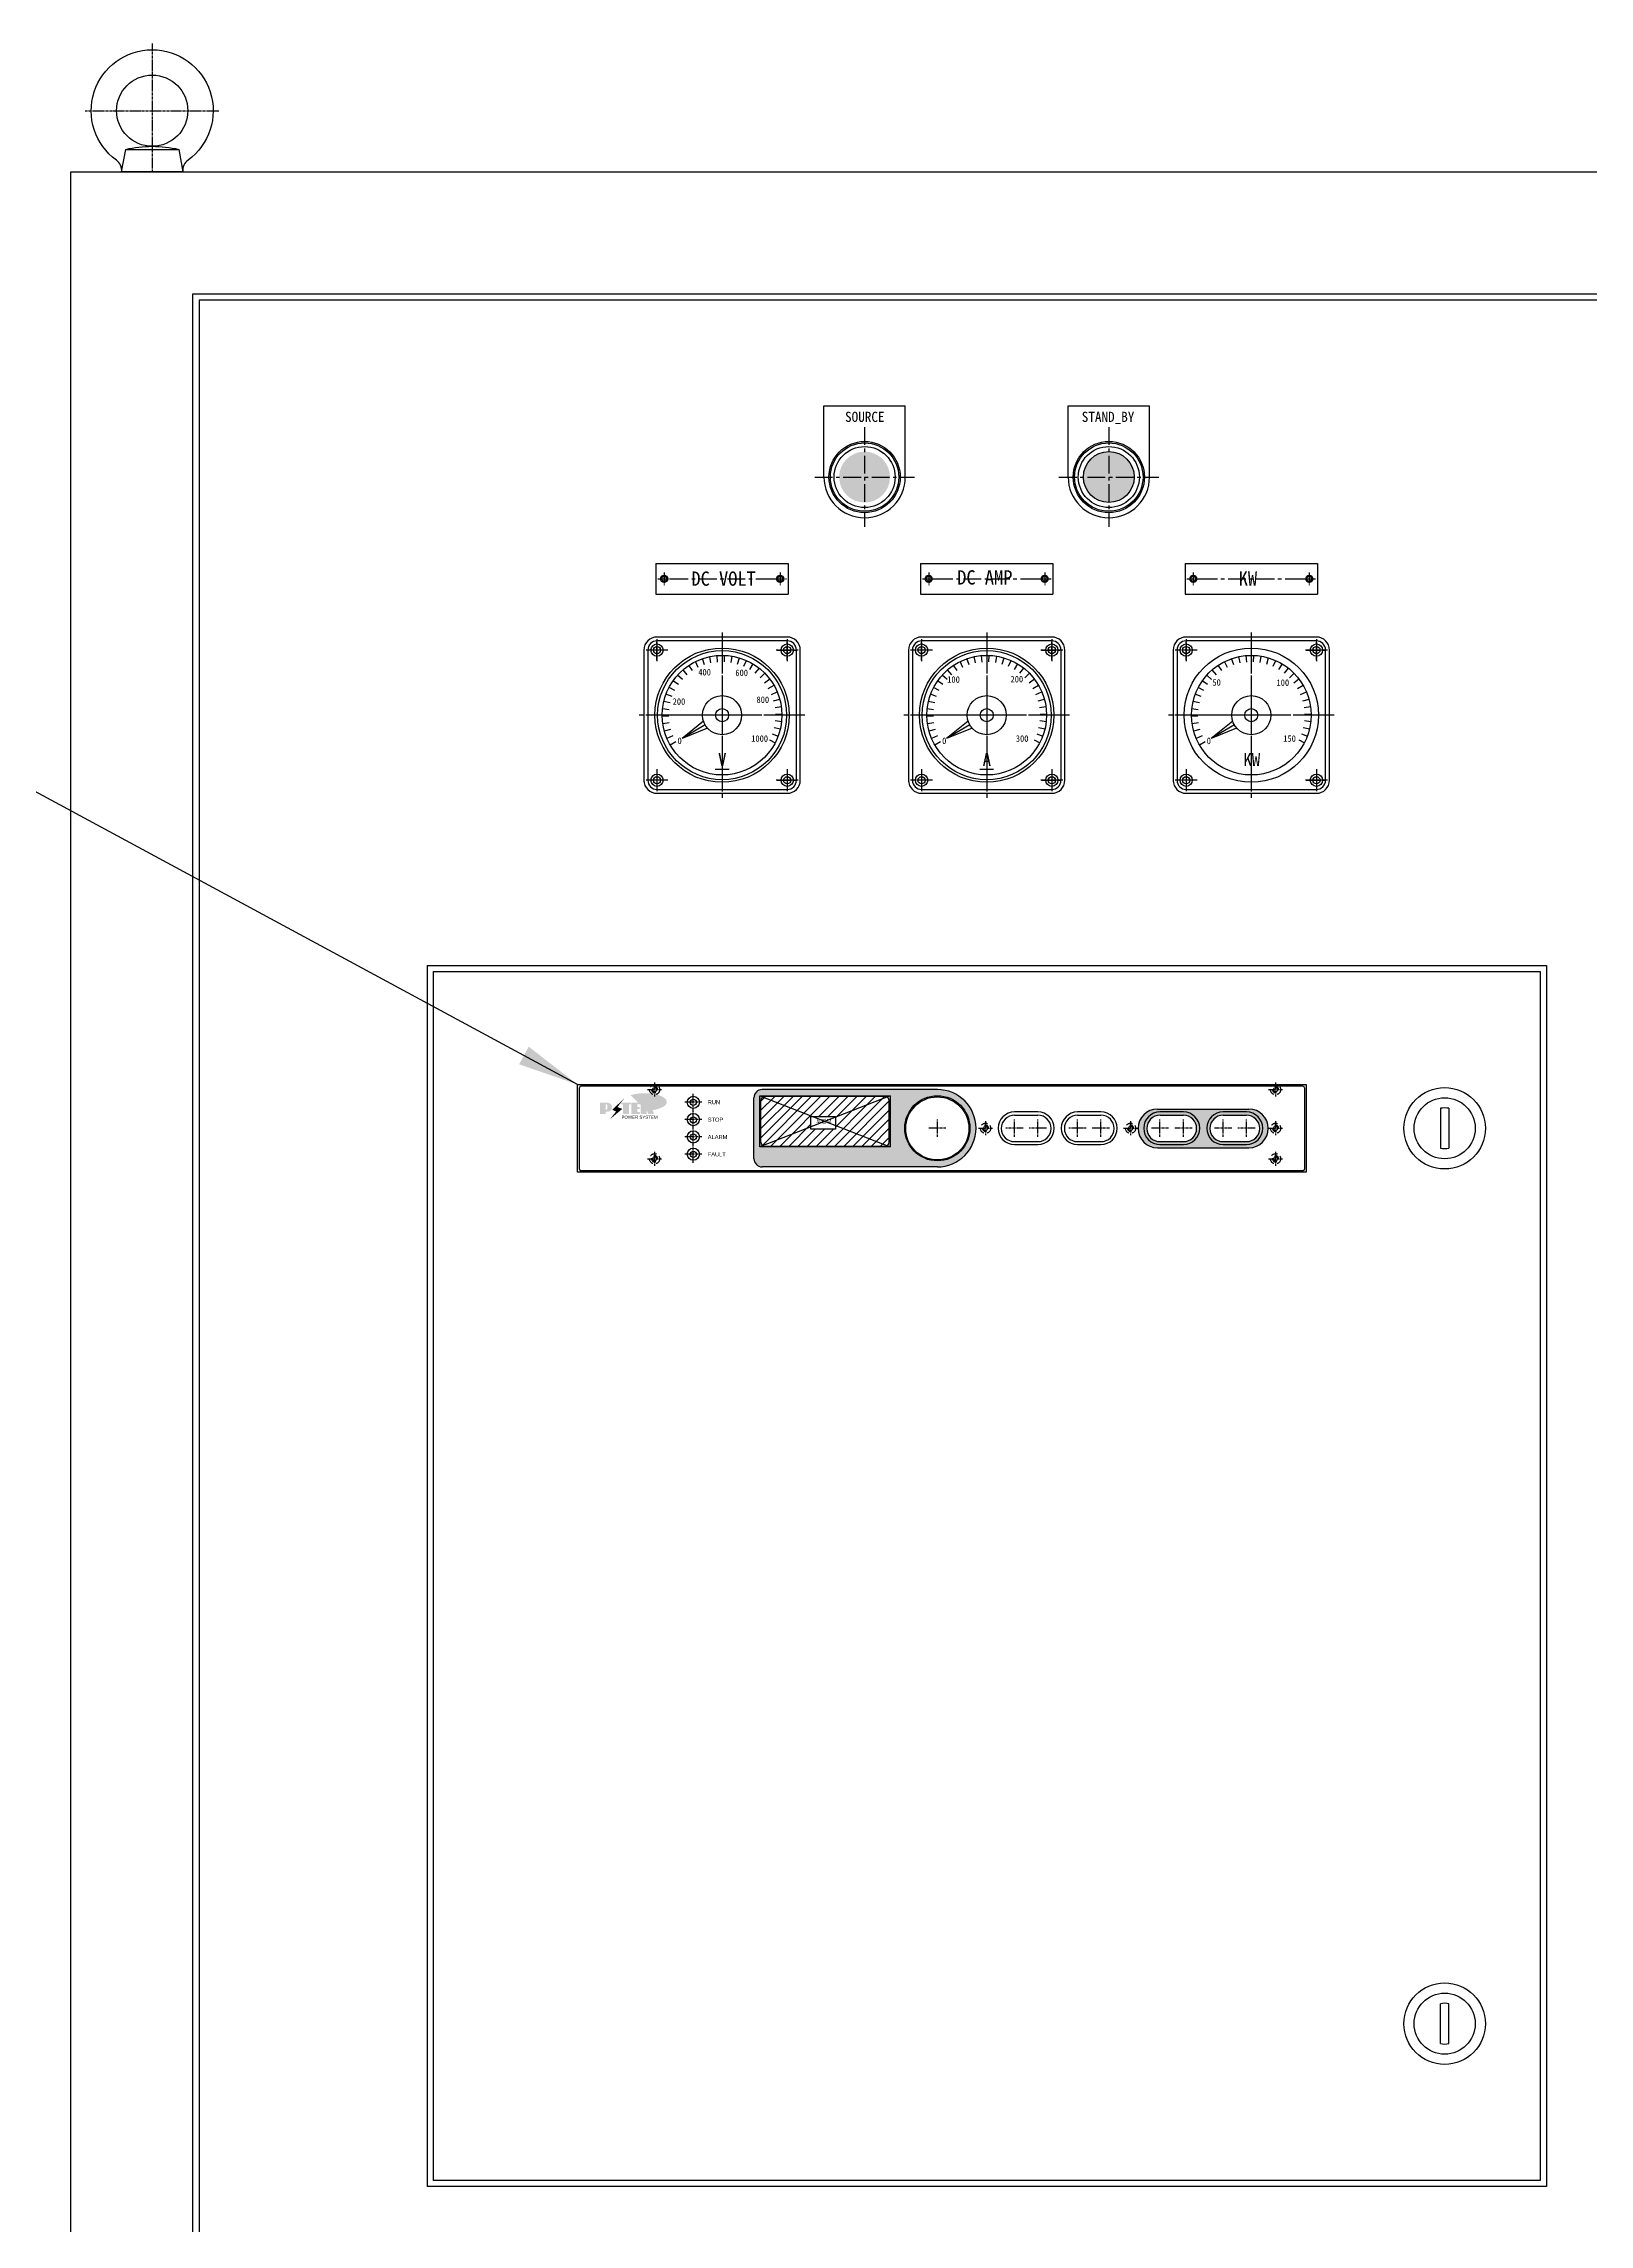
# Model space of a CAD drawing. Header units: inches. Extents: x 0 to 18221, y 0 to 6752.
# Drawn here: x 3731 to 4490, y 2170 to 3241 of the extents above; entities that cross this region are included whole.
import ezdxf
from ezdxf.enums import TextEntityAlignment as Align

# ---------------------------------------------------------------- set-up
doc = ezdxf.new("R2010")
doc.units = ezdxf.units.IN
doc.header["$MEASUREMENT"] = 0
for name, pattern in [('CENTER', [2, 1.25, -0.25, 0.25, -0.25]), ('CENTER1', [10, 7, -1, 1, -1]), ('CENTER2', [28.575, 19.05, -3.175, 3.175, -3.175]), ('HIDDEN2', [4.7625, 3.175, -1.5875])]:
    doc.linetypes.add(name, pattern=pattern)
for name, color, linetype in [('CEN', 2, 'CENTER'), ('CENTER', 1, 'CENTER'), ('SINK', 151, 'Continuous'), ('TAMPLATE', 7, 'Continuous')]:
    doc.layers.add(name, color=color, linetype=linetype)
doc.styles.add('h1', font='')
doc.styles.add('HAN', font='')
doc.styles.get("Standard").update_dxf_attribs({"font": 'arial.ttf'})
doc.styles.get('h1').set_extended_font_data('New Gulim')
doc.styles.get('HAN').set_extended_font_data('GulimChe')
doc.dimstyles.new('PS-15', dxfattribs={"dimscale": 15, "dimtxt": 3, "dimasz": 2, "dimexe": 2, "dimexo": 2.5, "dimgap": 1.5, "dimtad": 1, "dimtoh": 1, "dimrnd": 0.05, "dimzin": 12, "dimdsep": 46, "dimtxsty": 'Standard', "dimcen": 0, "dimclrt": 2, "dimazin": 3, "dimtfac": 1, "dimtofl": 0, "dimtmove": 0, "dimatfit": 3, "dimfxl": 0.18, "dimtolj": 1, "dimtzin": 0, "dimarcsym": 0})

# ---------------------------------------------------------------- blocks, each defined once
blk = doc.blocks.new('M16 아이볼트')
blk.add_line((3745.9, 36354.6), (3772, 36354.6))
blk.add_lwpolyline([(3743.9, 36343.6), (3745.9, 36354.6, -0.114851), (3772, 36354.6), (3773.9, 36343.6), (3743.9, 36343.6, 0.262639), (3741.3, 36349.3, -3.080902), (3776.5, 36349.3, 0.262639), (3773.9, 36343.6)], format="xyb")
blk.add_circle((3758.9, 36373.6), 17.5)
at = {"layer": 'CENTER'}
for p, q in [((3758.9, 36406.6), (3758.9, 36343.6)), ((3725.9, 36373.6), (3791.9, 36373.6))]:
    blk.add_line(p, q, dxfattribs=at)
blk = doc.blocks.new('*D39')
at = {"color": 0, "lineweight": -2, "transparency": 16777216}
for p, q in [((3706.8, 3178.2), (3580.3, 3178.2)), ((3610.3, 1308.2), (3610.3, 3148.2)), ((3706.8, 1278.2), (3580.3, 1278.2))]:
    blk.add_line(p, q, dxfattribs=at)
at = {"color": 0, "transparency": 16777216}
for points in [[(3605.3, 3148.2), (3615.3, 3148.2), (3610.3, 3178.2)], [(3605.3, 1308.2), (3615.3, 1308.2), (3610.3, 1278.2)]]:
    blk.add_solid(points, dxfattribs=at)
at = {"layer": 'DEFPOINTS', "color": 0, "transparency": 16777216}
for p in [(3610.3, 3178.2), (3744.3, 3178.2), (3744.3, 1278.2)]:
    blk.add_point(p, dxfattribs=at)
at = {"color": 2, "transparency": 16777216, "insert": (3564.8, 2228.2), "char_height": 45, "attachment_point": 5, "rotation": 90}
blk.add_mtext('\\A1;1900', dxfattribs=at)
blk = doc.blocks.new('A$C625E00E4')
h = blk.add_hatch(color=152)
edge = h.paths.add_edge_path(flags=16)
edge.add_arc((175.9, 0), 15.5, 0, 360)
edge = h.paths.add_edge_path(flags=16)
edge.add_arc((150.2, 13.7), 2, 0, 90)
edge.add_line((150.2, 15.7), (91.2, 15.7))
edge.add_arc((91.2, 13.7), 2, 90, 180)
edge.add_line((89.2, 13.7), (89.2, -6.8))
edge.add_arc((91.2, -6.8), 2, 180, 270)
edge.add_line((91.2, -8.8), (150.2, -8.8))
edge.add_arc((150.2, -6.8), 2, 270, 360)
edge.add_line((152.2, -6.8), (152.2, 13.7))
edge = h.paths.add_edge_path()
edge.add_arc((89.8, 15.1), 4, 90, 180)
edge.add_line((85.8, 15.1), (85.8, -14.9))
edge.add_arc((89.8, -14.9), 4, 180, 270)
edge.add_line((89.8, -18.9), (175.9, -18.9))
edge.add_arc((175.9, 0.1), 19, 270, 450)
edge.add_line((175.9, 19.1), (89.8, 19.1))
h = blk.add_hatch()
h.set_pattern_fill('ANSI31', color=256, style=0)
h.set_pattern_definition([(45, (-12264.8705, -317.9555), (-2.245064, 2.245064), [])])
h.paths.add_polyline_path([(113.8, 5.9), (125.9, 5.9), (125.9, -0.3), (113.8, -0.3)], flags=16)
edge = h.paths.add_edge_path()
edge.add_arc((150.2, -6.8), 2, 270, 360)
edge.add_line((152.2, -6.8), (152.2, 13.7))
edge.add_arc((150.2, 13.7), 2, 0, 90)
edge.add_line((150.2, 15.7), (91.2, 15.7))
edge.add_arc((91.2, 13.7), 2, 90, 180)
edge.add_line((89.2, 13.7), (89.2, -6.8))
edge.add_arc((91.2, -6.8), 2, 180, 270)
edge.add_line((91.2, -8.8), (150.2, -8.8))
h.paths.add_polyline_path([(115.6, 1.4), (124.8, 1.4), (124.8, 5.1), (115.6, 5.1)], flags=8)
h = blk.add_hatch(color=252)
edge = h.paths.add_edge_path()
edge.add_line((284, 9.5), (329, 9.5))
edge.add_arc((329, 0), 9.5, -90, 90, ccw=False)
edge.add_line((329, -9.5), (284, -9.5))
edge.add_arc((284, 0), 9.5, 90, 270, ccw=False)
edge = h.paths.add_edge_path(flags=16)
edge.add_line((316.3, 6.5), (327.8, 6.5))
edge.add_arc((327.8, 0), 6.5, -90, 90, ccw=False)
edge.add_line((327.8, -6.5), (316.3, -6.5))
edge.add_arc((316.3, 0), 6.5, 90, 270, ccw=False)
edge = h.paths.add_edge_path(flags=16)
edge.add_arc((296.8, 0), 6.5, 270, 450)
edge.add_line((296.8, 6.5), (285.3, 6.5))
edge.add_arc((285.3, 0), 6.5, 90, 270)
edge.add_line((285.3, -6.5), (296.8, -6.5))
at = {"layer": 'TAMPLATE'}
h = blk.add_hatch(color=1, dxfattribs=at)
h.paths.add_polyline_path([(12.8, 8.4), (13.7, 8.4, 1), (13.7, 12.7), (10.1, 12.7), (10.1, 7.3), (12.8, 7.3)])
h.paths.add_polyline_path([(12.8, 9.1), (12.8, 12), (13, 12, -0.414214), (13.7, 11.3), (13.7, 9.8, -0.414214), (13, 9.1)], flags=16)
h.paths.add_polyline_path([(24.2, 12), (25.1, 12), (25.1, 12.7), (20.6, 12.7), (20.6, 12), (21.5, 12), (21.5, 7.3), (24.2, 7.3)])
h.paths.add_polyline_path([(28.3, 9.7), (29.5, 9.7), (29.5, 10.5), (28.3, 10.5), (28.3, 12), (29.5, 12), (29.5, 12.7), (25.5, 12.7), (25.5, 7.3), (29.6, 7.3), (29.6, 8), (28.3, 8)])
h.paths.add_polyline_path([(32.9, 9.6), (33.8, 7.3), (36.4, 7.3), (35.1, 11.7), (36.4, 12.7), (35.1, 12.7), (32.9, 11.3), (32.9, 12.7), (30.2, 12.7), (30.2, 7.3), (32.9, 7.3)])
h = blk.add_hatch(color=250, dxfattribs=at)
h.paths.add_polyline_path([(13, 11.8), (13.2, 11.8, -0.129793), (13.5, 11.8, 0.221832), (13, 12), (12.8, 12), (12.8, 9.1), (13, 9.1, 0.02048), (13, 9.1)], flags=17)
h.paths.add_polyline_path([(13, 8.2), (13.9, 8.2, 0.72362), (15.2, 12.1, -0.679777), (13.7, 8.4), (12.8, 8.4), (12.8, 7.3), (10.3, 7.3), (10.3, 7.1), (13, 7.1)])
h.paths.add_polyline_path([(17.9, 8.2), (14.8, 4.4), (15.2, 4.7), (18.1, 8.3), (16.2, 9.2), (21.5, 14.3), (21.8, 14.6), (16, 9.1)])
h.paths.add_polyline_path([(20.8, 12), (20.8, 11.8), (21.5, 11.8), (21.5, 12)], flags=17)
h.paths.add_polyline_path([(24.4, 11.8), (25.3, 11.8), (25.3, 12.6), (25.1, 12.6), (25.1, 12), (24.2, 12), (24.2, 7.3), (21.7, 7.3), (21.7, 7.1), (24.4, 7.1)])
h.paths.add_polyline_path([(29.7, 10.3), (29.5, 10.3), (29.5, 9.7), (28.3, 9.7), (28.3, 8), (28.5, 8), (28.5, 9.6), (29.7, 9.6)])
h.paths.add_polyline_path([(29.8, 7.8), (29.6, 7.8), (29.6, 7.3), (25.7, 7.3), (25.7, 7.1), (29.8, 7.1)])
h.paths.add_polyline_path([(29.7, 12.6), (29.5, 12.6), (29.5, 12), (28.3, 12), (28.3, 10.5), (28.5, 10.5), (28.5, 11.8), (29.7, 11.8)])
h.paths.add_polyline_path([(33.1, 12.6), (32.9, 12.6), (32.9, 11.3), (33.1, 11.5)])
h.paths.add_polyline_path([(33.1, 9), (32.9, 9.6), (32.9, 7.3), (30.4, 7.3), (30.4, 7.1), (33.1, 7.1)])
h.paths.add_polyline_path([(36.6, 12.6), (36.2, 12.6), (35.1, 11.7), (36.4, 7.3), (33.9, 7.3), (34, 7.1), (36.6, 7.1), (35.3, 11.5)])
blk.add_hatch(color=5, dxfattribs=at).paths.add_polyline_path([(21.1, 9.6), (18.7, 10.5), (22, 14.7), (16.2, 9.2), (18.1, 8.3), (15, 4.5)])
h = blk.add_hatch(color=151, dxfattribs=at)
edge = h.paths.add_edge_path()
edge.add_ellipse((32.1, 13), major_axis=(-10.9, 0), ratio=0.39426, start_angle=111.5127, end_angle=334.469)
edge.add_ellipse((30.8, 12.6), major_axis=(-10.1, 0), ratio=0.40699, start_angle=121.3066, end_angle=327.7437, ccw=False)
edge.add_line((36, 9.1), (36.1, 9))
for p, q in [((0, -20), (0, 20)), ((355.5, 20.8), (0.8, 20.8)), ((85.8, -14.9), (85.8, 15.1)), ((89.2, -6.8), (89.2, 13.7)), ((175.9, 19.1, 0), (89.8, 19.1)), ((150.2, 15.7), (91.2, 15.7)), ((152.2, -6.8), (152.2, 13.7)), ((356.3, 20), (356.3, -20)), ((284, 9.5), (329, 9.5)), ((150.2, -8.8), (91.2, -8.8)), ((284, -9.5), (329, -9.5)), ((355.5, -20.8), (0.8, -20.8)), ((175.9, -18.9, 0), (89.8, -18.9))]:
    blk.add_line(p, q)
blk.add_lwpolyline([(113.8, 5.9), (125.9, 5.9), (125.9, -0.3), (113.8, -0.3)], close=True)
at = {"color": 1}
for centre in [(56, 12.8), (56, 4.2), (56, -4.2), (56, -12.8)]:
    blk.add_circle(centre, 1.5, dxfattribs=at)
for centre, radius in [((56, 12.8), 1.5), ((175.9, 0, 0), 15.5), ((56, 4.2), 1.5), ((56, -4.2), 1.5), ((56, -12.8), 1.5)]:
    blk.add_circle(centre, radius)
for centre, radius, start, end in [((0.8, 20), 0.8, 90, 180), ((89.8, 15.1), 4, 90, 180), ((91.2, 13.7), 2, 90, 180), ((150.2, 13.7), 2, 0, 90), ((175.9, 0.1, 0), 19, 270, 90), ((355.5, 20), 0.8, 0, 90), ((284, 0), 9.5, 90, 270), ((329, 0), 9.5, 270, 90), ((91.2, -6.8), 2, 180, 270), ((150.2, -6.8), 2, 270, 0), ((0.8, -20), 0.8, 180, 270), ((89.8, -14.9), 4, 180, 270), ((355.5, -20), 0.8, 270, 0)]:
    blk.add_arc(centre, radius, start, end)
at = {"layer": 'SINK'}
for p, q in [((213.8, 6.5), (225.3, 6.5)), ((244.8, 6.5), (256.3, 6.5)), ((285.3, 6.5), (296.8, 6.5)), ((316.3, 6.5), (327.8, 6.5)), ((213.8, -6.5), (225.3, -6.5)), ((244.8, -6.5), (256.3, -6.5)), ((285.3, -6.5), (296.8, -6.5)), ((316.3, -6.5), (327.8, -6.5))]:
    blk.add_line(p, q, dxfattribs=at)
for centre, start, end in [((213.8, 0), 90, 270), ((225.3, 0), 270, 90), ((244.8, 0), 90, 270), ((256.3, 0), 270, 90), ((285.3, 0), 90, 270), ((296.8, 0), 270, 90), ((316.3, 0), 90, 270), ((327.8, 0), 270, 90)]:
    blk.add_arc(centre, 6.5, start, end, dxfattribs=at)
at = {"char_height": 2, "width": 17.679, "attachment_point": 1}
for s, insert in [('{\\C250;RUN}', (63.1, 13.9)), ('{\\C250;STOP}', (63.1, 5.3)), ('{\\C250;ALARM}', (63.1, -3.2)), ('{\\C250;FAULT}', (63.1, -11.7))]:
    blk.add_mtext(s, dxfattribs=dict(at, insert=insert))
at = {"insert": (116.3, 4.4, -1905.7), "char_height": 2, "width": 17.679, "attachment_point": 1, "style": 'h1'}
blk.add_mtext('{\\C254;투명부}', dxfattribs=at)
at = {"layer": 'TAMPLATE', "insert": (20.7, 6.3), "char_height": 1.573, "width": 57.558, "attachment_point": 1}
blk.add_mtext('{\\fGulim|b0|i0|c129|p50;\\C250;POWER SYSTEM}', dxfattribs=at)
blk = doc.blocks.new('A$C7956288B')
for p, q in [((-38.4, 32.3), (-38.4, -32.7)), ((32, 38.4), (-32, 38.4)), ((32, 36.5), (-32, 36.5)), ((-36.5, 32), (-36.5, -32)), ((-17.1, 19.9), (-19.2, 22.3)), ((-14.5, 21.9), (-16.3, 24.5)), ((-11.7, 23.5), (-13.1, 26.4)), ((-8.6, 24.8), (-9.7, 27.8)), ((-5.5, 25.7), (-6.1, 28.8)), ((-2.2, 26.1), (-2.5, 29.3)), ((1.1, 26.2), (1.2, 29.4)), ((4.4, 25.9), (4.9, 29)), ((7.6, 25.1), (8.5, 28.2)), ((10.7, 24), (12, 26.9)), ((13.6, 22.4), (15.3, 25.2)), ((16.3, 20.6), (18.3, 23.1)), ((36.5, -32, 0), (36.5, 32, 0)), ((38.4, -32, 0), (38.4, 32, 0)), ((-23.3, 12.2), (-26.1, 13.6)), ((-21.5, 15), (-24.2, 16.8)), ((-19.5, 17.6), (-21.9, 19.7)), ((18.7, 18.4), (21, 20.6)), ((20.9, 15.9), (23.4, 17.8)), ((22.7, 13.1), (25.5, 14.7)), ((24.2, 10.2), (27.1, 11.4)), ((-26.1, 2.7), (-29.3, 3.1)), ((-25.5, 6), (-28.7, 6.7)), ((-24.6, 9.1), (-27.6, 10.3)), ((25.3, 7.1), (28.4, 7.9)), ((26, 3.8), (29.1, 4.3)), ((26.2, 0.5), (29.4, 0.6)), ((-26.2, -0.5), (-29.4, -0.6)), ((-26, -3.8), (-29.1, -4.3)), ((-25.3, -7.1), (-28.4, -7.9)), ((-24.2, -10.2), (-27.1, -11.4)), ((24.6, -9.1), (27.6, -10.3)), ((25.5, -6), (28.7, -6.7)), ((26.1, -2.7), (29.3, -3.1)), ((-22.7, -13.1), (-25.5, -14.7)), ((23.3, -12.2), (26.1, -13.6)), ((-32, -36.5), (32, -36.5)), ((-32, -38.4), (32, -38.4))]:
    blk.add_line(p, q)
at = {"color": 1, "linetype": 'CENTER'}
for p, q in [((-32, 37.4), (-32, 26.6)), ((32, 37.4), (32, 26.6)), ((-26.6, 32), (-37.4, 32)), ((37.4, 32), (26.6, 32)), ((-26.6, -32), (-37.4, -32)), ((-32, -26.6), (-32, -37.4)), ((37.4, -32), (26.6, -32)), ((32, -26.6), (32, -37.4))]:
    blk.add_line(p, q, dxfattribs=at)
at = {"color": 1, "linetype": 'CENTER2'}
for p, q in [((0, 40.7), (0, -40.7)), ((40.7, 0), (-40.7, 0))]:
    blk.add_line(p, q, dxfattribs=at)
at = {"color": 3}
for p, q in [((-9.1, -3), (-19.7, -11.4)), ((-8.3, -4.8), (-19.7, -11.4)), ((-7.2, -6.4), (-19.7, -11.4)), ((-3.4, -26.5), (3.4, -26.5))]:
    blk.add_line(p, q, dxfattribs=at)
for centre, radius in [((-32, 32), 1.76), ((32, 32), 1.76), ((0, 0), 31.7), ((0, 0), 29.4), ((0, 0), 9.6), ((0, 0), 3.2), ((-32, -32), 1.76), ((32, -32), 1.76)]:
    blk.add_circle(centre, radius)
for centre, radius, start, end in [((-32, 32), 6.4, 90, 180), ((-32, 32), 4.48, 90, 180), ((32, 32), 6.4, 0, 90), ((32, 32), 4.48, 0, 90), ((-32, -32), 6.4, 180, 270), ((-32, -32), 4.48, 180, 270), ((32, -32), 6.4, 270, 0), ((32, -32), 4.48, 270, 0)]:
    blk.add_arc(centre, radius, start, end)
at = {"color": 3, "style": 'HAN'}
for s, p in [('400', (-11.7, 22.7, -2066.5)), ('600', (6.5, 22.4, -2066.5)), ('200', (-24.3, 8.3, -2066.5)), ('800', (16.9, 9.2, -2066.5)), ('1000', (14.3, -9.9, -2066.5)), ('0', (-21.9, -11, -2066.5))]:
    blk.add_text(s, height=3.2, dxfattribs=at).set_placement(p, align=Align.TOP_LEFT)
at = {"color": 3, "insert": (-2, -18.6), "char_height": 6.4, "attachment_point": 1, "style": 'HAN'}
blk.add_mtext('V', dxfattribs=at)
blk = doc.blocks.new('A$C348D2C00')
for p, q in [((-38.4, 32.3), (-38.4, -32.7)), ((32, 38.4), (-32, 38.4)), ((32, 36.5), (-32, 36.5)), ((-36.5, 32), (-36.5, -32)), ((-17.1, 19.9), (-19.2, 22.3)), ((-14.5, 21.9), (-16.3, 24.5)), ((-11.7, 23.5), (-13.1, 26.4)), ((-8.6, 24.8), (-9.7, 27.8)), ((-5.5, 25.7), (-6.1, 28.8)), ((-2.2, 26.1), (-2.5, 29.3)), ((1.1, 26.2), (1.2, 29.4)), ((4.4, 25.9), (4.9, 29)), ((7.6, 25.1), (8.5, 28.2)), ((10.7, 24), (12, 26.9)), ((13.6, 22.4), (15.3, 25.2)), ((16.3, 20.6), (18.3, 23.1)), ((36.5, -32, 0), (36.5, 32, 0)), ((38.4, -32, 0), (38.4, 32, 0)), ((-23.3, 12.2), (-26.1, 13.6)), ((-21.5, 15), (-24.2, 16.8)), ((-19.5, 17.6), (-21.9, 19.7)), ((18.7, 18.4), (21, 20.6)), ((20.9, 15.9), (23.4, 17.8)), ((22.7, 13.1), (25.5, 14.7)), ((24.2, 10.2), (27.1, 11.4)), ((-26.1, 2.7), (-29.3, 3.1)), ((-25.5, 6), (-28.7, 6.7)), ((-24.6, 9.1), (-27.6, 10.3)), ((25.3, 7.1), (28.4, 7.9)), ((26, 3.8), (29.1, 4.3)), ((26.2, 0.5), (29.4, 0.6)), ((-26.2, -0.5), (-29.4, -0.6)), ((-26, -3.8), (-29.1, -4.3)), ((-25.3, -7.1), (-28.4, -7.9)), ((-24.2, -10.2), (-27.1, -11.4)), ((24.6, -9.1), (27.6, -10.3)), ((25.5, -6), (28.7, -6.7)), ((26.1, -2.7), (29.3, -3.1)), ((-22.7, -13.1), (-25.5, -14.7)), ((23.3, -12.2), (26.1, -13.6)), ((-32, -36.5), (32, -36.5)), ((-32, -38.4), (32, -38.4))]:
    blk.add_line(p, q)
at = {"color": 1, "linetype": 'CENTER'}
for p, q in [((-32, 37.4), (-32, 26.6)), ((32, 37.4), (32, 26.6)), ((-26.6, 32), (-37.4, 32)), ((37.4, 32), (26.6, 32)), ((-26.6, -32), (-37.4, -32)), ((-32, -26.6), (-32, -37.4)), ((37.4, -32), (26.6, -32)), ((32, -26.6), (32, -37.4))]:
    blk.add_line(p, q, dxfattribs=at)
at = {"color": 1, "linetype": 'CENTER2'}
for p, q in [((0, 40.7), (0, -40.7)), ((0, 40.7), (0, -40.7)), ((40.7, 0), (-40.7, 0)), ((40.7, 0), (-40.7, 0))]:
    blk.add_line(p, q, dxfattribs=at)
at = {"color": 3}
for p, q in [((-9.1, -3), (-19.7, -11.4)), ((-8.3, -4.8), (-19.7, -11.4)), ((-7.2, -6.4), (-19.7, -11.4)), ((-3.4, -26.5), (3.4, -26.5))]:
    blk.add_line(p, q, dxfattribs=at)
for centre, radius in [((-32, 32), 1.76), ((32, 32), 1.76), ((0, 0), 31.7), ((0, 0), 29.4), ((0, 0), 9.6), ((0, 0), 3.2), ((-32, -32), 1.76), ((32, -32), 1.76)]:
    blk.add_circle(centre, radius)
for centre, radius, start, end in [((-32, 32), 6.4, 90, 180), ((-32, 32), 4.48, 90, 180), ((32, 32), 6.4, 0, 90), ((32, 32), 4.48, 0, 90), ((-32, -32), 6.4, 180, 270), ((-32, -32), 4.48, 180, 270), ((32, -32), 6.4, 270, 0), ((32, -32), 4.48, 270, 0)]:
    blk.add_arc(centre, radius, start, end)
at = {"color": 3, "style": 'HAN'}
for s, p in [('100', (-19.4, 19.1, -2066.5)), ('200', (11.7, 19.3, -2066.5)), ('300', (14.3, -9.9, -2066.5)), ('0', (-21.9, -11, -2066.5))]:
    blk.add_text(s, height=3.2, dxfattribs=at).set_placement(p, align=Align.TOP_LEFT)
at = {"color": 3, "insert": (-2, -18.6), "char_height": 6.4, "attachment_point": 1, "style": 'HAN'}
blk.add_mtext('A', dxfattribs=at)
blk = doc.blocks.new('A$C74D6529E')
for p, q in [((-38.4, 32.3), (-38.4, -32.7)), ((32, 38.4), (-32, 38.4)), ((32, 36.5), (-32, 36.5)), ((-36.5, 32), (-36.5, -32)), ((-17.1, 19.9), (-19.2, 22.3)), ((-14.5, 21.9), (-16.3, 24.5)), ((-11.7, 23.5), (-13.1, 26.4)), ((-8.6, 24.8), (-9.7, 27.8)), ((-5.5, 25.7), (-6.1, 28.8)), ((-2.2, 26.1), (-2.5, 29.3)), ((1.1, 26.2), (1.2, 29.4)), ((4.4, 25.9), (4.9, 29)), ((7.6, 25.1), (8.5, 28.2)), ((10.7, 24), (12, 26.9)), ((13.6, 22.4), (15.3, 25.2)), ((16.3, 20.6), (18.3, 23.1)), ((36.5, -32, 0), (36.5, 32, 0)), ((38.4, -32, 0), (38.4, 32, 0)), ((-23.3, 12.2), (-26.1, 13.6)), ((-21.5, 15), (-24.2, 16.8)), ((-19.5, 17.6), (-21.9, 19.7)), ((18.7, 18.4), (21, 20.6)), ((20.9, 15.9), (23.4, 17.8)), ((22.7, 13.1), (25.5, 14.7)), ((24.2, 10.2), (27.1, 11.4)), ((-26.1, 2.7), (-29.3, 3.1)), ((-25.5, 6), (-28.7, 6.7)), ((-24.6, 9.1), (-27.6, 10.3)), ((25.3, 7.1), (28.4, 7.9)), ((26, 3.8), (29.1, 4.3)), ((26.2, 0.5), (29.4, 0.6)), ((-26.2, -0.5), (-29.4, -0.6)), ((-26, -3.8), (-29.1, -4.3)), ((-25.3, -7.1), (-28.4, -7.9)), ((-24.2, -10.2), (-27.1, -11.4)), ((24.6, -9.1), (27.6, -10.3)), ((25.5, -6), (28.7, -6.7)), ((26.1, -2.7), (29.3, -3.1)), ((-22.7, -13.1), (-25.5, -14.7)), ((23.3, -12.2), (26.1, -13.6)), ((-32, -36.5), (32, -36.5)), ((-32, -38.4), (32, -38.4))]:
    blk.add_line(p, q)
at = {"color": 1, "linetype": 'CENTER'}
for p, q in [((-32, 37.4), (-32, 26.6)), ((32, 37.4), (32, 26.6)), ((-26.6, 32), (-37.4, 32)), ((37.4, 32), (26.6, 32)), ((-26.6, -32), (-37.4, -32)), ((-32, -26.6), (-32, -37.4)), ((37.4, -32), (26.6, -32)), ((32, -26.6), (32, -37.4))]:
    blk.add_line(p, q, dxfattribs=at)
at = {"color": 1, "linetype": 'CENTER2'}
for p, q in [((0, 40.7), (0, -40.7)), ((40.7, 0), (-40.7, 0))]:
    blk.add_line(p, q, dxfattribs=at)
at = {"color": 3}
for p in [(-9.1, -3), (-8.3, -4.8), (-7.2, -6.4)]:
    blk.add_line(p, (-19.7, -11.4), dxfattribs=at)
for centre, radius in [((-32, 32), 1.76), ((32, 32), 1.76), ((0, 0), 29.4), ((0, 0), 9.6), ((0, 0), 3.2), ((-32, -32), 1.76), ((32, -32), 1.76)]:
    blk.add_circle(centre, radius)
for centre, radius, start, end in [((-32, 32), 6.4, 90, 180), ((-32, 32), 4.48, 90, 180), ((32, 32), 6.4, 0, 90), ((32, 32), 4.48, 0, 90), ((-32, -32), 6.4, 180, 270), ((-32, -32), 4.48, 180, 270), ((32, -32), 6.4, 270, 0), ((32, -32), 4.48, 270, 0)]:
    blk.add_arc(centre, radius, start, end)
at = {"color": 3, "style": 'HAN'}
for s, p in [('50', (-19.1, 17.7, -2066.5)), ('100', (12.4, 17.6, -2066.5)), ('150', (15.7, -9.9, -2066.5)), ('0', (-21.9, -11, -2066.5))]:
    blk.add_text(s, height=3.2, dxfattribs=at).set_placement(p, align=Align.TOP_LEFT)
at = {"color": 3, "insert": (-3.9, -18.6), "char_height": 6.4, "attachment_point": 1, "style": 'HAN'}
blk.add_mtext('KW', dxfattribs=at)
blk = doc.blocks.new('A$C119639FD')
for p, q in [((-4, 7.5), (61, 7.5)), ((-4, 7.5), (-4, -7.5)), ((61, 7.5), (61, -7.5)), ((-4, -7.5), (61, -7.5))]:
    blk.add_line(p, q)
for centre in [(0, 0), (57, 0)]:
    blk.add_circle(centre, 1.75)
at = {"layer": 'CEN', "color": 1, "linetype": 'CENTER'}
for p, q in [((-3.1, 0), (3.1, 0)), ((0, 3.1), (0, -3.1)), ((53.9, 0), (60.1, 0)), ((57, 3.1), (57, -3.1))]:
    blk.add_line(p, q, dxfattribs=at)
at = {"color": 3, "style": 'HAN'}
blk.add_text('DC AMP', height=7, dxfattribs=at).set_placement((14, -2.8))
blk = doc.blocks.new('A$C72223983')
for p, q in [((-4, 7.5), (61, 7.5)), ((-4, 7.5), (-4, -7.5)), ((61, 7.5), (61, -7.5)), ((-4, -7.5), (61, -7.5))]:
    blk.add_line(p, q)
for centre in [(0, 0), (57, 0)]:
    blk.add_circle(centre, 1.75)
at = {"layer": 'CEN', "color": 1, "linetype": 'CENTER'}
for p, q in [((-3.1, 0), (3.1, 0)), ((0, 3.1), (0, -3.1)), ((53.9, 0), (60.1, 0)), ((57, 3.1), (57, -3.1))]:
    blk.add_line(p, q, dxfattribs=at)
at = {"color": 3, "style": 'HAN'}
blk.add_text('DC VOLT', height=7, dxfattribs=at).set_placement((13.4, -3.4))
blk = doc.blocks.new('A$C3E940438')
for p, q in [((-4, 7.5), (-4, -7.5)), ((-4, 7.5), (61, 7.5)), ((61, 7.5), (61, -7.5)), ((-4, -7.5), (61, -7.5))]:
    blk.add_line(p, q)
for centre in [(0, 0), (57, 0)]:
    blk.add_circle(centre, 1.75)
at = {"layer": 'CEN', "color": 1, "linetype": 'CENTER'}
for p, q in [((-3.1, 0), (3.1, 0)), ((0, 3.1), (0, -3.1)), ((53.9, 0), (60.1, 0)), ((57, 3.1), (57, -3.1))]:
    blk.add_line(p, q, dxfattribs=at)
at = {"color": 3, "style": 'HAN'}
blk.add_text('KW', height=7, dxfattribs=at).set_placement((22.3, -3.3))
blk = doc.blocks.new('A$C61503C11')
blk.add_hatch(color=7).paths.add_polyline_path([(-12.5, 0, 1), (12.5, 0, 1)])
for p, q in [((-20, 35, 0), (20, 35, 0)), ((-20, 0, 0), (-20, 35, 0)), ((20, 0, 0), (20, 35, 0))]:
    blk.add_line(p, q)
for centre, radius in [((0, 0, 0), 17.5), ((0, 0, 0), 16.8), ((0, 0), 15)]:
    blk.add_circle(centre, radius)
blk.add_arc((0, 0, 0), 20, 180, 0)
at = {"style": 'HAN'}
blk.add_text('SOURCE', height=5, dxfattribs=at).set_placement((-9.6, 27.1, 0))
blk = doc.blocks.new('A$C2A2B052B')
blk.add_hatch(color=3).paths.add_polyline_path([(-12.5, 0, 1), (12.5, 0, 1)])
for p, q in [((-20, 35), (20, 35)), ((-20, 0), (-20, 35)), ((20, 0), (20, 35))]:
    blk.add_line(p, q)
for centre, radius in [((0, 0), 17.5), ((0, 0), 16.8), ((0, 0, 0), 15), ((0, 0), 12.5)]:
    blk.add_circle(centre, radius)
blk.add_arc((0, 0), 20, 180, 0)
at = {"style": 'HAN'}
blk.add_text('STAND_BY', height=5, dxfattribs=at).set_placement((-13.3, 27.1))

msp = doc.modelspace()

# ---------------------------------------------------------------- linework, layer by layer
at = {"color": 3}
for p, q in [((3744.3305, 3178.2441, 0.0102), (5164.3305, 3178.2441, 0.0102)), ((3744.3305, 3178.2441, 0.0102), (5264.3305, 3178.2441, 0.0102)), ((3744.3305, 1378.2441, 0.0102), (3744.3305, 3178.2441, 0.0102)), ((3744.3305, 1378.2441, 0.0102), (3744.3305, 3178.2441, 0.0102)), ((3804.3305, 1438.2441, 0.0102), (3804.3305, 3118.2441, 0.0102)), ((3804.3305, 1438.2441, 0.0102), (3804.3305, 3118.2441, 0.0102)), ((3804.3305, 3118.2441, 0.0102), (5104.3305, 3118.2441, 0.0102)), ((3804.3305, 3118.2441, 0.0102), (5204.3305, 3118.2441, 0.0102)), ((3919.3305, 2788.2441, 0.0102), (3919.3305, 2188.2441, 0.0102)), ((3919.3305, 2788.2441, 0.0102), (4469.3305, 2788.2441, 0.0102)), ((4469.3305, 2788.2441, 0.0102), (4469.3305, 2188.2441, 0.0102)), ((3922.3305, 2785.2441, 0.0102), (3922.3305, 2191.2441, 0.0102)), ((3922.3305, 2785.2441, 0.0102), (4466.3305, 2785.2441, 0.0102)), ((4466.3305, 2785.2441, 0.0102), (4466.3305, 2191.2441, 0.0102)), ((4469.3305, 2188.2441, 0.0102), (3919.3305, 2188.2441, 0.0102)), ((4466.3305, 2191.2441, 0.0102), (3922.3305, 2191.2441, 0.0102))]:
    msp.add_line(p, q, dxfattribs=at)
at = {"color": 1, "linetype": 'CENTER1'}
for p, q in [((4032.3305, 2938.2441, 0.0102), (4032.3305, 2948.2441, 0.0102)), ((4064.3305, 2948.7441, 0.0102), (4064.3305, 2873.7441, 0.0102)), ((4096.3305, 2938.2441, 0.0102), (4096.3305, 2948.2441, 0.0102)), ((4162.3305, 2938.2441, 0.0102), (4162.3305, 2948.2441, 0.0102)), ((4194.3305, 2948.7441, 0.0102), (4194.3305, 2873.7441, 0.0102)), ((4226.3305, 2938.2441, 0.0102), (4226.3305, 2948.2441, 0.0102)), ((4292.3305, 2938.2441, 0.0102), (4292.3305, 2948.2441, 0.0102)), ((4324.3305, 2948.7441, 0.0102), (4324.3305, 2873.7441, 0.0102)), ((4356.3305, 2938.2441, 0.0102), (4356.3305, 2948.2441, 0.0102)), ((4037.3305, 2943.2441, 0.0102), (4027.3305, 2943.2441, 0.0102)), ((4091.3305, 2943.2441, 0.0102), (4101.3305, 2943.2441, 0.0102)), ((4167.3305, 2943.2441, 0.0102), (4157.3305, 2943.2441, 0.0102)), ((4221.3305, 2943.2441, 0.0102), (4231.3305, 2943.2441, 0.0102)), ((4297.3305, 2943.2441, 0.0102), (4287.3305, 2943.2441, 0.0102)), ((4351.3305, 2943.2441, 0.0102), (4361.3305, 2943.2441, 0.0102)), ((4101.8305, 2911.2441, 0.0102), (4026.8305, 2911.2441, 0.0102)), ((4231.8305, 2911.2441, 0.0102), (4156.8305, 2911.2441, 0.0102)), ((4361.8305, 2911.2441, 0.0102), (4286.8305, 2911.2441, 0.0102)), ((4032.3305, 2884.2441, 0.0102), (4032.3305, 2874.2441, 0.0102)), ((4096.3305, 2884.2441, 0.0102), (4096.3305, 2874.2441, 0.0102)), ((4162.3305, 2884.2441, 0.0102), (4162.3305, 2874.2441, 0.0102)), ((4226.3305, 2884.2441, 0.0102), (4226.3305, 2874.2441, 0.0102)), ((4292.3305, 2884.2441, 0.0102), (4292.3305, 2874.2441, 0.0102)), ((4356.3305, 2884.2441, 0.0102), (4356.3305, 2874.2441, 0.0102)), ((4037.3305, 2879.2441, 0.0102), (4027.3305, 2879.2441, 0.0102)), ((4091.3305, 2879.2441, 0.0102), (4101.3305, 2879.2441, 0.0102)), ((4167.3305, 2879.2441, 0.0102), (4157.3305, 2879.2441, 0.0102)), ((4221.3305, 2879.2441, 0.0102), (4231.3305, 2879.2441, 0.0102)), ((4297.3305, 2879.2441, 0.0102), (4287.3305, 2879.2441, 0.0102)), ((4351.3305, 2879.2441, 0.0102), (4361.3305, 2879.2441, 0.0102))]:
    msp.add_line(p, q, dxfattribs=at)
at = {"color": 1, "linetype": 'CENTER'}
for p, q in [((4027.7201, 2727.2441, 0.0102), (4034.601, 2727.2441, 0.0102)), ((4031.1606, 2730.6846, 0.0102), (4031.1606, 2723.8037, 0.0102)), ((4050.1805, 2716.7441, 0.0102), (4050.1805, 2725.2441, 0.0102)), ((4332.8198, 2727.2441, 0.0102), (4339.7008, 2727.2441, 0.0102)), ((4336.2603, 2730.6846, 0.0102), (4336.2603, 2723.8036, 0.0102)), ((4054.4305, 2720.9941, 0.0102), (4045.9305, 2720.9941, 0.0102)), ((4054.4305, 2712.4941, 0.0102), (4045.9305, 2712.4941, 0.0102)), ((4050.1805, 2708.2441, 0.0102), (4050.1805, 2716.7441, 0.0102)), ((4170.0755, 2703.9941, 0.0102), (4170.0755, 2712.4941, 0.0102)), ((4193.7604, 2711.6846, 0.0102), (4193.7604, 2704.8036, 0.0102)), ((4207.9678, 2703.9941, 0.0102), (4207.9678, 2712.4941, 0.0102)), ((4219.4678, 2703.9941, 0.0102), (4219.4678, 2712.4941, 0.0102)), ((4238.9678, 2703.9941, 0.0102), (4238.9678, 2712.4941, 0.0102)), ((4250.4678, 2703.9941, 0.0102), (4250.4678, 2712.4941, 0.0102)), ((4265.0103, 2711.6846, 0.0102), (4265.0103, 2704.8036, 0.0102)), ((4279.4678, 2703.9941, 0.0102), (4279.4678, 2712.4941, 0.0102)), ((4290.9678, 2703.9941, 0.0102), (4290.9678, 2712.4941, 0.0102)), ((4310.4678, 2703.9941, 0.0102), (4310.4678, 2712.4941, 0.0102)), ((4321.9678, 2703.9941, 0.0102), (4321.9678, 2712.4941, 0.0102)), ((4336.2603, 2711.6846, 0.0102), (4336.2603, 2704.8036, 0.0102)), ((4054.4305, 2703.9941, 0.0102), (4045.9305, 2703.9941, 0.0102)), ((4050.1805, 2699.7441, 0.0102), (4050.1805, 2708.2441, 0.0102)), ((4174.3255, 2708.2441, 0.0102), (4165.8255, 2708.2441, 0.0102)), ((4190.3199, 2708.2441, 0.0102), (4197.2008, 2708.2441, 0.0102)), ((4212.2178, 2708.2441, 0.0102), (4203.7178, 2708.2441, 0.0102)), ((4223.7178, 2708.2441, 0.0102), (4215.2178, 2708.2441, 0.0102)), ((4243.2178, 2708.2441, 0.0102), (4234.7178, 2708.2441, 0.0102)), ((4254.7178, 2708.2441, 0.0102), (4246.2178, 2708.2441, 0.0102)), ((4261.5698, 2708.2441, 0.0102), (4268.4508, 2708.2441, 0.0102)), ((4283.7178, 2708.2441, 0.0102), (4275.2178, 2708.2441, 0.0102)), ((4295.2178, 2708.2441, 0.0102), (4286.7178, 2708.2441, 0.0102)), ((4314.7178, 2708.2441, 0.0102), (4306.2178, 2708.2441, 0.0102)), ((4326.2178, 2708.2441, 0.0102), (4317.7178, 2708.2441, 0.0102)), ((4332.8198, 2708.2441, 0.0102), (4339.7008, 2708.2441, 0.0102)), ((4027.7201, 2693.2442, 0.0102), (4034.601, 2693.2442, 0.0102)), ((4031.1606, 2696.6847, 0.0102), (4031.1606, 2689.8037, 0.0102)), ((4054.4305, 2695.4941, 0.0102), (4045.9305, 2695.4941, 0.0102)), ((4050.1805, 2691.2441, 0.0102), (4050.1805, 2699.7441, 0.0102)), ((4332.8198, 2693.2441, 0.0102), (4339.7008, 2693.2441, 0.0102)), ((4336.2603, 2696.6846, 0.0102), (4336.2603, 2689.8036, 0.0102))]:
    msp.add_line(p, q, dxfattribs=at)
at = {"ltscale": 10}
for p, q in [((4146.8805, 2724.1709, 0.0102), (4082.8805, 2699.1709, 0.0102)), ((4082.8805, 2724.1709, 0.0102), (4146.8805, 2699.1709, 0.0102))]:
    msp.add_line(p, q, dxfattribs=at)
for p, q in [((4417.3305, 2718.0421, 0.0102), (4417.3305, 2698.4462, 0.0102)), ((4421.3305, 2718.0421, 0.0102), (4421.3305, 2698.4462, 0.0102)), ((4417.3305, 2258.4462, 0.0102), (4417.3305, 2278.0421, 0.0102)), ((4421.3305, 2258.4462, 0.0102), (4421.3305, 2278.0421, 0.0102))]:
    msp.add_line(p, q)
at = {"color": 3, "elevation": 0.0102}
for points in [[(3807.3305, 3115.2441), (3807.3305, 1441.2441), (4603.3305, 1441.2441), (4603.3305, 3115.2441)], [(3993.3305, 2729.7441), (4351.3305, 2729.7441), (4351.3305, 2686.7441), (3993.3305, 2686.7441)], [(4082.8805, 2724.1709), (4146.8805, 2724.1709), (4146.8805, 2699.1709), (4082.8805, 2699.1709)]]:
    msp.add_lwpolyline(points, close=True, dxfattribs=at)
for points in [[(4219.4678, 2716.2441), (4207.9678, 2716.2441, 1), (4207.9678, 2700.2441), (4219.4678, 2700.2441, 1)], [(4250.4678, 2716.2441), (4238.9678, 2716.2441, 1), (4238.9678, 2700.2441), (4250.4678, 2700.2441, 1)], [(4290.9678, 2716.2441), (4279.4678, 2716.2441, 1), (4279.4678, 2700.2441), (4290.9678, 2700.2441, 1)], [(4321.9678, 2716.2441), (4310.4678, 2716.2441, 1), (4310.4678, 2700.2441), (4321.9678, 2700.2441, 1)]]:
    msp.add_lwpolyline(points, format="xyb", close=True, dxfattribs=at)
at = {"color": 3}
for centre, radius in [((4134.3305, 3028.2441, 0.0102), 15), ((4254.3305, 3028.2441, 0.0102), 15), ((4035.8305, 2978.2441, 0.0102), 1.25), ((4092.8305, 2978.2441, 0.0102), 1.25), ((4165.8305, 2978.2441, 0.0102), 1.25), ((4222.8305, 2978.2441, 0.0102), 1.25), ((4295.8305, 2978.2441, 0.0102), 1.25), ((4352.8305, 2978.2441, 0.0102), 1.25), ((4032.3305, 2943.2441, 0.0102), 3), ((4064.3305, 2911.2441, 0.0102), 33), ((4096.3305, 2943.2441, 0.0102), 3), ((4162.3305, 2943.2441, 0.0102), 3), ((4194.3305, 2911.2441, 0.0102), 33), ((4226.3305, 2943.2441, 0.0102), 3), ((4292.3305, 2943.2441, 0.0102), 3), ((4324.3305, 2911.2441, 0.0102), 33), ((4356.3305, 2943.2441, 0.0102), 3), ((4032.3305, 2879.2441, 0.0102), 3), ((4096.3305, 2879.2441, 0.0102), 3), ((4162.3305, 2879.2441, 0.0102), 3), ((4226.3305, 2879.2441, 0.0102), 3), ((4292.3305, 2879.2441, 0.0102), 3), ((4356.3305, 2879.2441, 0.0102), 3), ((4031.1606, 2727.2441, 0.0102), 1), ((4050.1805, 2720.9941, 0.0102), 3), ((4170.0755, 2708.2441, 0.0102), 16), ((4336.2603, 2727.2441, 0.0102), 1), ((4050.1805, 2712.4941, 0.0102), 3), ((4050.1805, 2703.9941, 0.0102), 3), ((4193.7604, 2708.2441, 0.0102), 1), ((4265.0103, 2708.2441, 0.0102), 1), ((4336.2603, 2708.2441, 0.0102), 1), ((4031.1606, 2693.2442, 0.0102), 1), ((4050.1805, 2695.4941, 0.0102), 3), ((4336.2603, 2693.2441, 0.0102), 1)]:
    msp.add_circle(centre, radius, dxfattribs=at)
at = {"color": 2, "linetype": 'HIDDEN2'}
for centre in [(4031.1606, 2727.2441, 0.0102), (4336.2603, 2727.2441, 0.0102), (4193.7604, 2708.2441, 0.0102), (4265.0103, 2708.2441, 0.0102), (4336.2603, 2708.2441, 0.0102), (4031.1606, 2693.2442, 0.0102), (4336.2603, 2693.2441, 0.0102)]:
    msp.add_circle(centre, 2.5, dxfattribs=at)
for centre, radius in [((4419.3305, 2708.2441, 0.0102), 20), ((4419.3305, 2708.2441, 0.0102), 15), ((4419.3305, 2268.2441, 0.0102), 20), ((4419.3305, 2268.2441, 0.0102), 15)]:
    msp.add_circle(centre, radius)
for centre, radius, start, end in [((4035.8305, 2978.2441, 0.0102), 1.5, 259.629123, 191.2082449), ((4092.8305, 2978.2441, 0.0102), 1.5, 259.629123, 191.2082449), ((4165.8305, 2978.2441, 0.0102), 1.5, 259.629123, 191.2082449), ((4222.8305, 2978.2441, 0.0102), 1.5, 259.629123, 191.2082449), ((4295.8305, 2978.2441, 0.0102), 1.5, 259.629123, 191.2082449), ((4352.8305, 2978.2441, 0.0102), 1.5, 259.629123, 191.2082449), ((4419.3305, 2708.2441, 0.0102), 10, 78.463041, 101.536959), ((4419.3305, 2708.2441, 0.0102), 10, 258.463041, 281.536959), ((4419.3305, 2268.2441, 0.0102), 10, 78.463041, 101.536959), ((4419.3305, 2268.2441, 0.0102), 10, 258.463041, 281.536959)]:
    msp.add_arc(centre, radius, start, end)
for centre in [(4031.1606, 2727.2441, 0.0102), (4336.2603, 2727.2441, 0.0102), (4193.7604, 2708.2441, 0.0102), (4265.0103, 2708.2441, 0.0102), (4336.2603, 2708.2441, 0.0102), (4031.1606, 2693.2442, 0.0102), (4336.2603, 2693.2441, 0.0102)]:
    msp.add_arc(centre, 1.5, 169.3619114, 106.9467662, dxfattribs=at)
at = {"layer": 'CEN', "color": 1, "linetype": 'CENTER'}
for p, q in [((4035.8305, 2981.3238, 0.0102), (4035.8305, 2975.1645, 0.0102)), ((4092.8305, 2981.3238, 0.0102), (4092.8305, 2975.1645, 0.0102)), ((4165.8305, 2981.3238, 0.0102), (4165.8305, 2975.1645, 0.0102)), ((4222.8305, 2981.3238, 0.0102), (4222.8305, 2975.1645, 0.0102)), ((4295.8305, 2981.3238, 0.0102), (4295.8305, 2975.1645, 0.0102)), ((4352.8305, 2981.3238, 0.0102), (4352.8305, 2975.1645, 0.0102)), ((4032.7509, 2978.2441, 0.0102), (4038.9101, 2978.2441, 0.0102)), ((4089.7509, 2978.2441, 0.0102), (4095.9101, 2978.2441, 0.0102)), ((4162.7509, 2978.2441, 0.0102), (4168.9101, 2978.2441, 0.0102)), ((4219.7509, 2978.2441, 0.0102), (4225.9101, 2978.2441, 0.0102)), ((4292.7509, 2978.2441, 0.0102), (4298.9101, 2978.2441, 0.0102)), ((4349.7509, 2978.2441, 0.0102), (4355.9101, 2978.2441, 0.0102))]:
    msp.add_line(p, q, dxfattribs=at)
at = {"layer": 'CENTER', "linetype": 'CENTER', "ltscale": 7}
for p, q in [((4134.3305, 3052.754, 0.0102), (4134.3305, 3003.7343, 0.0102)), ((4254.3305, 3052.754, 0.0102), (4254.3305, 3003.7343, 0.0102)), ((4109.8207, 3028.2441, 0.0102), (4158.8403, 3028.2441, 0.0102)), ((4229.8207, 3028.2441, 0.0102), (4278.8403, 3028.2441, 0.0102)), ((4038.9101, 2978.2441, 0.0102), (4089.7509, 2978.2441, 0.0102)), ((4168.9101, 2978.2441, 0.0102), (4219.7509, 2978.2441, 0.0102)), ((4298.9101, 2978.2441, 0.0102), (4349.7509, 2978.2441, 0.0102))]:
    msp.add_line(p, q, dxfattribs=at)

# ---------------------------------------------------------------- block references
for name, p in [('M16 아이볼트', (25.402, -33165.3125, 0.0102)), ('A$C61503C11', (4134.3305, 3028.2441, 0.0102)), ('A$C2A2B052B', (4254.3305, 3028.2441, 0.0102)), ('A$C72223983', (4035.8305, 2978.2441, 0.0102)), ('A$C119639FD', (4165.8305, 2978.2441, 0.0102)), ('A$C3E940438', (4295.8305, 2978.2441, 0.0102)), ('A$C7956288B', (4064.3305, 2911.2441, 0.0102)), ('A$C348D2C00', (4194.3305, 2911.2441, 0.0102)), ('A$C74D6529E', (4324.3305, 2911.2441, 0.0102)), ('A$C625E00E4', (3994.1805, 2708.1673, 0.0102))]:
    msp.add_blockref(name, p)

# ---------------------------------------------------------------- dimensions: what is measured, and where the dimension line sits
dim = msp.add_linear_dim(base=(3610.3178, 3178.2441, 0.0102), p1=(3744.3305, 1278.2441, 0.0102), p2=(3744.3305, 3178.2441, 0.0102), angle=90, dimstyle='PS-15')
dim.commit()
dim.dimension.update_dxf_attribs({"geometry": '*D39', "text_midpoint": (3564.842, 2228.2441, 0.0102)})

# ---------------------------------------------------------------- leaders
at = {"annotation_type": 0, "has_hookline": 1, "hookline_direction": 1, "text_width": 394.5839}
msp.add_leader([(3993.3305, 2729.7441, 0.0102), (3601.9942, 2941.1325, 0.0102), (3571.9942, 2941.1325, 0.0102)], dimstyle='PS-15', dxfattribs=at)

doc.saveas('drawing.dxf')
